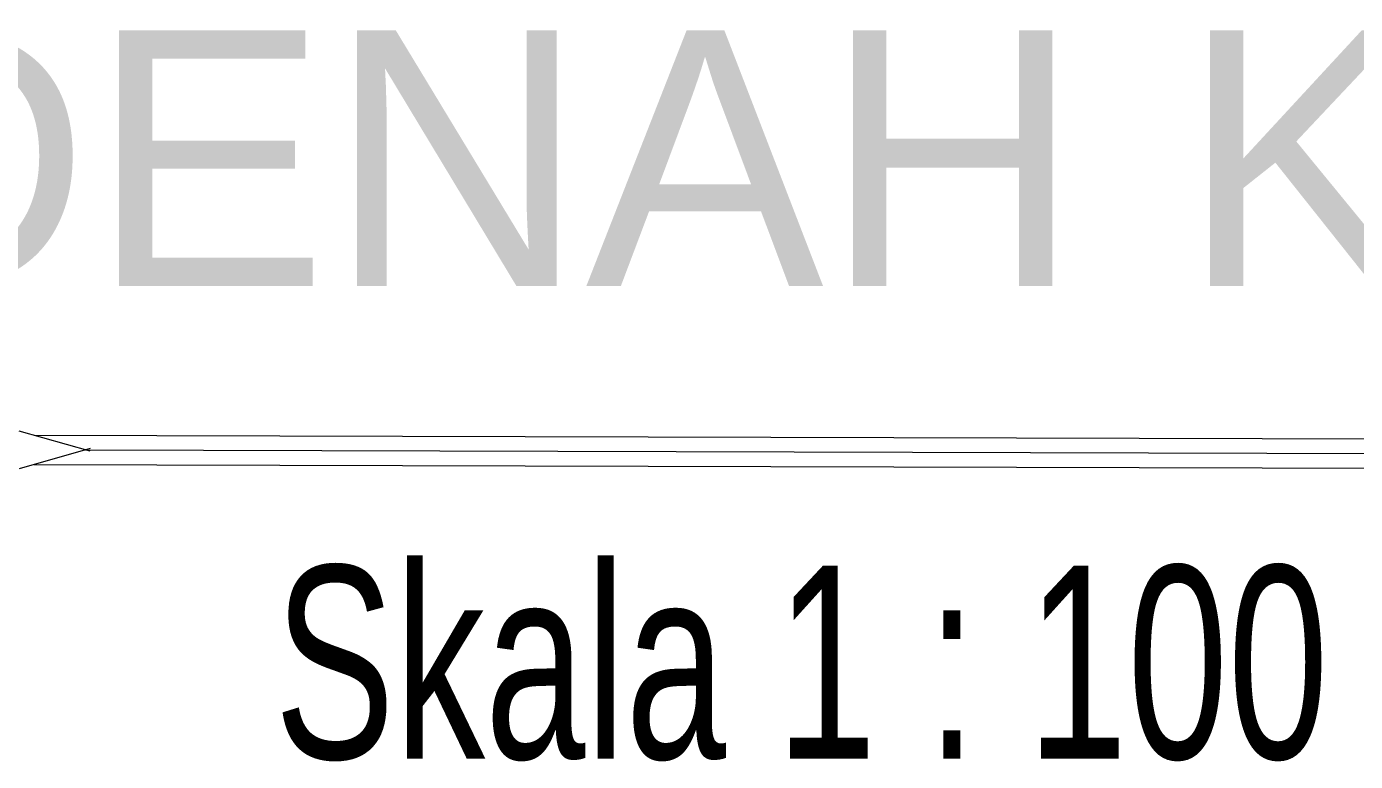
# Model space of a CAD drawing. Header units: centimetres. Extents: x 134057 to 145613, y 5028 to 39996.
# Drawn here: x 136163.1 to 136456.7, y 17525.3 to 17687.6 of the extents above; entities that cross this region are included whole.
import ezdxf

# ---------------------------------------------------------------- set-up
doc = ezdxf.new("R2010")
doc.units = ezdxf.units.CM
doc.layers.add('TEXT', color=3, linetype='Continuous', lineweight=20)
doc.styles.add('ROMANS', font='ROMANS.SHX', dxfattribs={"width": 0.7})
doc.styles.get("Standard").update_dxf_attribs({"font": 'arial.ttf'})

msp = doc.modelspace()

# ---------------------------------------------------------------- linework, layer by layer
at = {"layer": 'TEXT', "color": 2, "linetype": 'Continuous', "lineweight": 13}
for p, q in [((136177.168, 17593.811), (136161.466, 17598.278)), ((136177.168, 17594.388), (136161.466, 17589.921))]:
    msp.add_line(p, q, dxfattribs=at)
at = {"layer": 'TEXT', "color": 2, "linetype": 'Continuous', "lineweight": 9}
for p, q in [((136164.797, 17597.33), (136717.069, 17595.921)), ((136164.797, 17590.869), (136717.069, 17589.46))]:
    msp.add_line(p, q, dxfattribs=at)
at = {"layer": 'TEXT', "color": 2, "linetype": 'Continuous', "lineweight": 15}
msp.add_line((136176.154, 17594.099), (136717.069, 17592.69), dxfattribs=at)

# ---------------------------------------------------------------- texts
at = {"layer": 'TEXT', "color": 2}
msp.add_text('DENAH KOLOM', height=56.45376, dxfattribs=at).set_placement((136120.138, 17630.287))
at = {"layer": 'TEXT', "color": 2, "lineweight": 15, "insert": (136217.86, 17568.541), "char_height": 42.61057, "width": 20034.15854, "attachment_point": 1, "style": 'ROMANS'}
msp.add_mtext('\\pt3.96;{\\fColonna MT|b0|i0|c0|p82;Skala 1 : 100}', dxfattribs=at)

doc.saveas('drawing.dxf')
